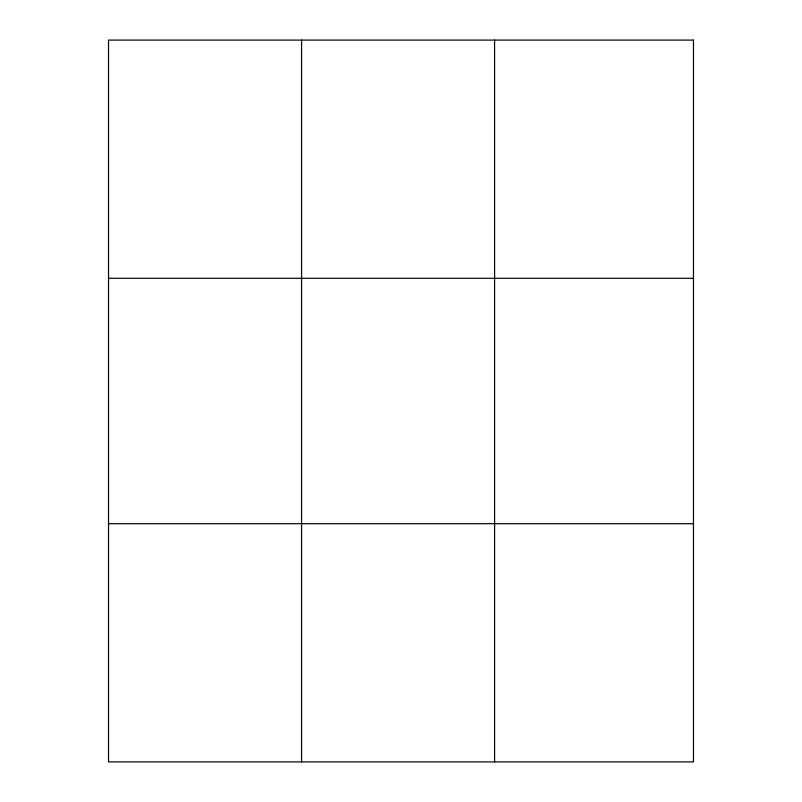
<?xml version="1.0" encoding="UTF-8"?>
<svg xmlns="http://www.w3.org/2000/svg" width="802" height="802" viewBox="0 0 802 802"><rect width="100%" height="100%" fill="white"/><g stroke="black" fill="none" stroke-linecap="round" stroke-linejoin="round"><path stroke-width="1.2" d="M301.562 40.1L301.562 761.9M494.593 40.1L494.593 761.9M108.531 278.294L693.469 278.294M108.531 523.706L693.469 523.706M693.469 40.1L693.469 761.9L108.531 761.9L108.531 40.1L693.469 40.1"/></g></svg>
